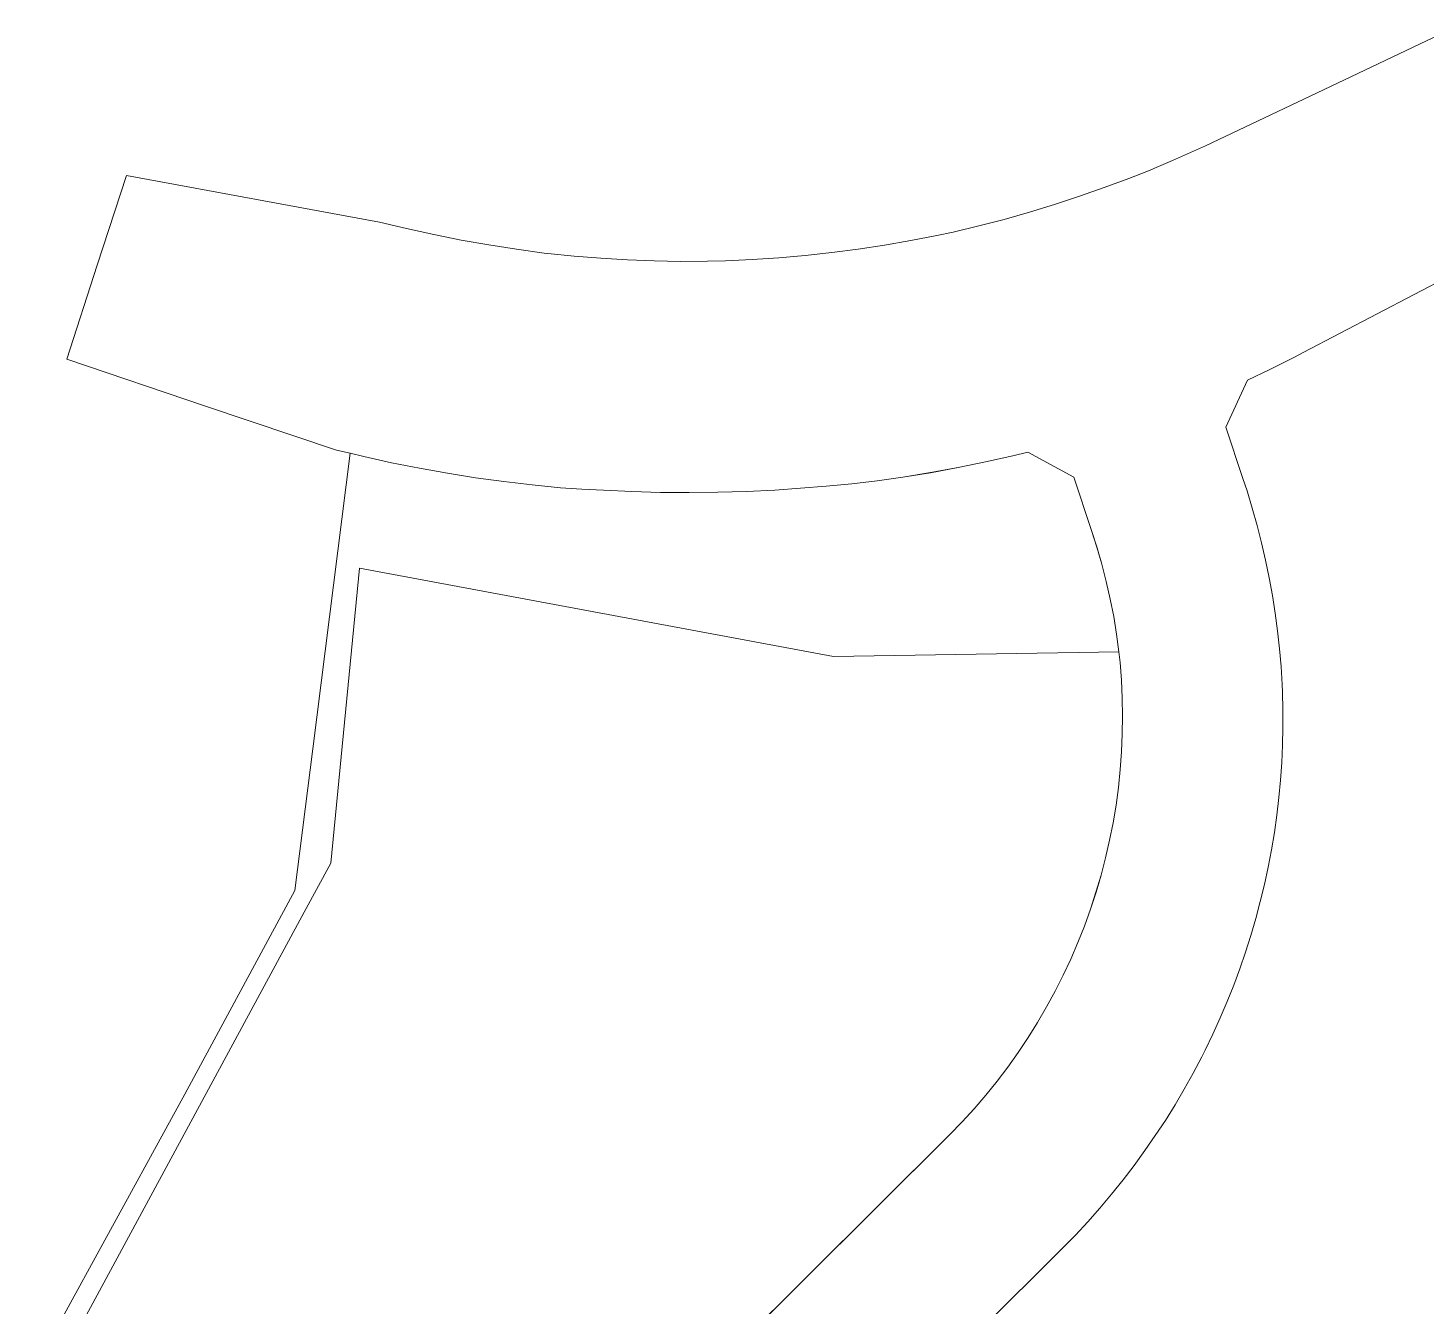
# Model space of a CAD drawing. Header units: metres. Extents: x 296308 to 298462, y 6229542 to 6231092.
# Drawn here: x 297296.2 to 297453.3, y 6230708.6 to 6230852.2 of the extents above; entities that cross this region are included whole.
import ezdxf

# ---------------------------------------------------------------- set-up
doc = ezdxf.new("R2010")
doc.units = ezdxf.units.M
doc.layers.add('Cadastre Land Parcels_SP_EXT', color=9, linetype='Continuous', lineweight=5)

msp = doc.modelspace()

# ---------------------------------------------------------------- linework, layer by layer
at = {"layer": 'Cadastre Land Parcels_SP_EXT', "linetype": 'Continuous'}
for points in [[(297456.48, 6230852.21), (297441.11, 6230844.93), (297428.54, 6230838.98), (297427.53, 6230838.51), (297424.86, 6230837.32), (297423.25, 6230836.63), (297422.13, 6230836.17), (297419.92, 6230835.3), (297417.16, 6230834.27), (297414.38, 6230833.29), (297411.58, 6230832.37), (297408.75, 6230831.51), (297405.92, 6230830.7), (297403.06, 6230829.96), (297400.19, 6230829.27), (297398.36, 6230828.89), (297395.42, 6230828.32), (297392.47, 6230827.81), (297389.51, 6230827.36), (297386.54, 6230826.97), (297383.56, 6230826.64), (297380.57, 6230826.38), (297377.58, 6230826.17), (297374.59, 6230826.03), (297372.56, 6230825.99), (297369.56, 6230825.98), (297366.56, 6230826.03), (297363.57, 6230826.15), (297360.58, 6230826.32), (297357.59, 6230826.56), (297354.6, 6230826.86), (297354.19, 6230826.91), (297351.08, 6230827.33), (297347.98, 6230827.82), (297344.89, 6230828.37), (297341.81, 6230828.98), (297338.74, 6230829.66), (297335.69, 6230830.4), (297307.26, 6230835.64), (297303.97, 6230825.54), (297300.53, 6230815), (297316.24, 6230809.66), (297330.84, 6230804.76), (297332.41, 6230804.44), (297333.92, 6230804.06), (297337.06, 6230803.33), (297340.19, 6230802.72), (297343.34, 6230802.16), (297346.49, 6230801.66), (297349.67, 6230801.23), (297352.86, 6230800.85), (297356.05, 6230800.54), (297358.45, 6230800.38), (297360.86, 6230800.26), (297364.07, 6230800.11), (297367.29, 6230800.02), (297370.51, 6230799.99), (297373.72, 6230800.03), (297376.94, 6230800.13), (297380.15, 6230800.28), (297383.03, 6230800.47), (297385.91, 6230800.7), (297388.78, 6230800.99), (297391.65, 6230801.33), (297394.51, 6230801.71), (297397.63, 6230802.24), (297400.73, 6230802.81), (297403.82, 6230803.44), (297406.89, 6230804.12), (297408.59, 6230804.52), (297413.75, 6230801.72), (297415.74, 6230795.73), (297416.34, 6230793.87), (297416.9, 6230791.94), (297417.4, 6230790), (297417.85, 6230788.03), (297418.23, 6230786.06), (297418.56, 6230784.08), (297418.82, 6230782.08), (297418.94, 6230780.9), (297419.1, 6230778.9), (297419.19, 6230776.89), (297419.23, 6230774.88), (297419.2, 6230772.87), (297419.11, 6230770.86), (297418.96, 6230768.86), (297418.76, 6230766.86), (297418.49, 6230764.87), (297418.16, 6230762.89), (297417.77, 6230760.91), (297417.32, 6230758.95), (297416.81, 6230757.01), (297416.25, 6230755.08), (297415.62, 6230753.17), (297414.94, 6230751.28), (297414.2, 6230749.41), (297413.41, 6230747.57), (297412.56, 6230745.75), (297411.65, 6230743.95), (297410.69, 6230742.18), (297409.68, 6230740.45), (297408.61, 6230738.74), (297407.5, 6230737.07), (297406.33, 6230735.43), (297405.12, 6230733.83), (297403.86, 6230732.27), (297402.55, 6230730.74), (297401.19, 6230729.26), (297399.79, 6230727.82), (297350.29, 6230678.57)], [(297384.37, 6230687.08), (297412.53, 6230715.1), (297413.92, 6230716.52), (297415.32, 6230718.03), (297416.68, 6230719.57), (297418, 6230721.14), (297419.29, 6230722.74), (297420.53, 6230724.37), (297421.74, 6230726.04), (297422.91, 6230727.73), (297424.04, 6230729.44), (297425.13, 6230731.19), (297426.17, 6230732.96), (297427.17, 6230734.75), (297428.13, 6230736.56), (297428.51, 6230737.31), (297429.38, 6230739.13), (297430.21, 6230740.96), (297430.99, 6230742.78), (297431.72, 6230744.62), (297432.41, 6230746.47), (297433.05, 6230748.34), (297433.65, 6230750.23), (297434.2, 6230752.12), (297434.71, 6230754.04), (297435.17, 6230755.96), (297435.59, 6230757.89), (297435.96, 6230759.84), (297436.29, 6230761.78), (297436.56, 6230763.74), (297436.79, 6230765.71), (297436.98, 6230767.68), (297437.12, 6230769.65), (297437.21, 6230771.62), (297437.25, 6230773.6), (297437.25, 6230775.58), (297437.2, 6230777.56), (297437.16, 6230778.43), (297437.04, 6230780.44), (297436.87, 6230782.45), (297436.65, 6230784.45), (297436.39, 6230786.45), (297436.08, 6230788.44), (297435.72, 6230790.42), (297435.31, 6230792.39), (297434.86, 6230794.35), (297434.36, 6230796.3), (297433.81, 6230798.24), (297433.22, 6230800.17), (297432.76, 6230801.59), (297430.85, 6230807.34), (297433.28, 6230812.63), (297435.78, 6230813.82), (297438.54, 6230815.21), (297439.53, 6230815.72), (297468.65, 6230830.94)], [(297217.18, 6230549.33), (297327.22, 6230752.82), (297330.21, 6230758.34), (297333.46, 6230791.51), (297386.72, 6230781.57), (297418.82, 6230782.08), (297418.82, 6230782.08), (297418.56, 6230784.08), (297418.23, 6230786.06), (297417.85, 6230788.03), (297417.4, 6230790), (297416.9, 6230791.94), (297416.34, 6230793.88), (297415.74, 6230795.74), (297413.75, 6230801.72), (297408.59, 6230804.52), (297406.89, 6230804.12), (297403.82, 6230803.44), (297400.73, 6230802.81), (297397.63, 6230802.23), (297394.51, 6230801.71), (297391.65, 6230801.33), (297388.79, 6230800.99), (297385.91, 6230800.7), (297383.03, 6230800.47), (297380.15, 6230800.28), (297376.94, 6230800.13), (297373.72, 6230800.03), (297370.51, 6230799.99), (297367.29, 6230800.02), (297364.07, 6230800.11), (297360.86, 6230800.26), (297358.45, 6230800.38), (297356.05, 6230800.54), (297352.86, 6230800.85), (297349.67, 6230801.23), (297346.49, 6230801.66), (297343.34, 6230802.16), (297340.19, 6230802.72), (297337.06, 6230803.33), (297333.92, 6230804.06), (297332.41, 6230804.43), (297328.21, 6230771.2), (297326.19, 6230755.29), (297313.79, 6230732.4), (297303.97, 6230714.4), (297294.86, 6230697.75)], [(297344.25, 6230672.56), (297399.79, 6230727.82), (297401.19, 6230729.26), (297402.55, 6230730.74), (297403.86, 6230732.27), (297405.12, 6230733.83), (297406.33, 6230735.43), (297407.5, 6230737.07), (297408.61, 6230738.74), (297409.68, 6230740.45), (297410.69, 6230742.18), (297411.65, 6230743.95), (297412.56, 6230745.75), (297413.41, 6230747.57), (297414.2, 6230749.41), (297414.94, 6230751.28), (297415.62, 6230753.17), (297416.24, 6230755.08), (297416.81, 6230757.01), (297417.32, 6230758.95), (297417.77, 6230760.91), (297418.16, 6230762.89), (297418.49, 6230764.87), (297418.76, 6230766.86), (297418.96, 6230768.86), (297419.11, 6230770.86), (297419.2, 6230772.87), (297419.23, 6230774.88), (297419.19, 6230776.89), (297419.1, 6230778.9), (297418.94, 6230780.9), (297418.82, 6230782.08), (297418.82, 6230782.08), (297386.72, 6230781.57), (297333.46, 6230791.51), (297330.21, 6230758.34), (297327.22, 6230752.82), (297217.18, 6230549.33)]]:
    msp.add_lwpolyline(points, dxfattribs=at)

doc.saveas('drawing.dxf')
